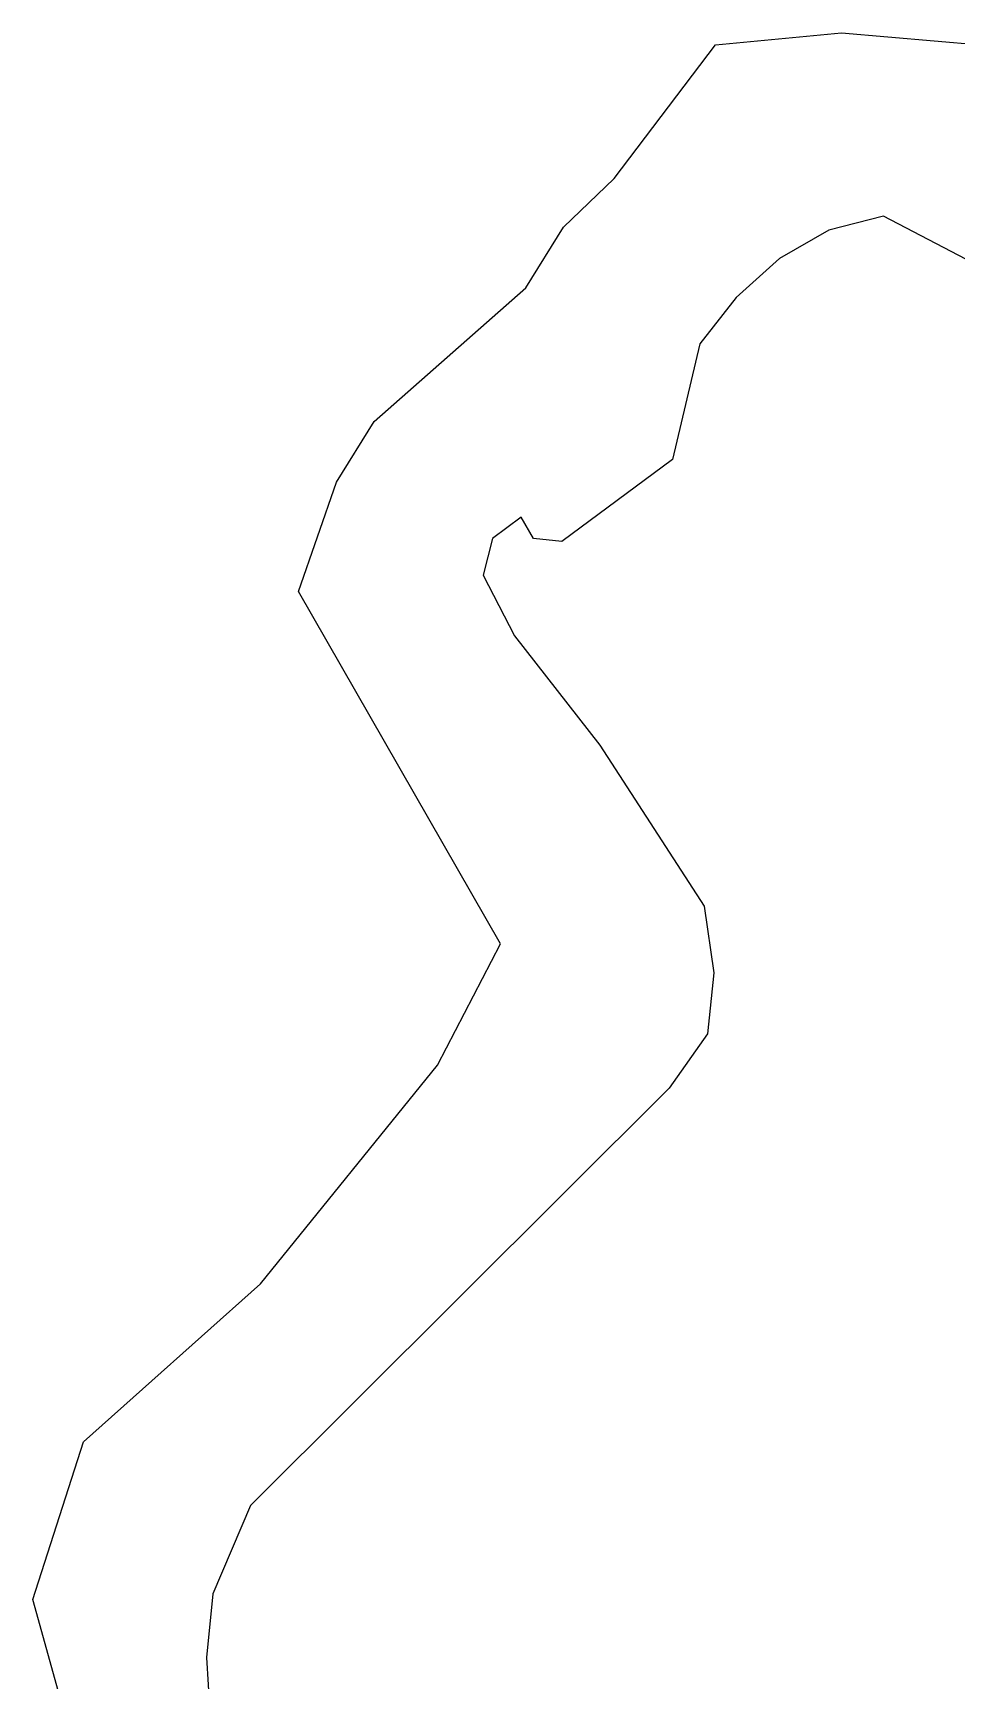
# Model space of a CAD drawing. Header units: inches. Extents: x 653559 to 669309, y 7245317 to 7256454.
# Drawn here: x 663233.1 to 663289, y 7253977.2 to 7254077 of the extents above; entities that cross this region are included whole.
import ezdxf

# ---------------------------------------------------------------- set-up
doc = ezdxf.new("R2010")
doc.units = ezdxf.units.IN
doc.header["$MEASUREMENT"] = 0
doc.layers.add('Cauce', color=5, linetype='Continuous')
doc.layers.add('Perimetral', color=190, linetype='Continuous')

msp = doc.modelspace()

# ---------------------------------------------------------------- linework, layer by layer
at = {"layer": 'Cauce', "color": 160, "transparency": 33554613}
for points in [[(663236.17, 7253971.05, 0), (663233.11, 7253982.09, 0), (663236.18, 7253991.65, 0), (663246.89, 7254001.21, 0), (663257.61, 7254014.45, 0), (663261.44, 7254021.81, 0), (663249.19, 7254043.14, 0), (663251.49, 7254049.76, 0), (663253.78, 7254053.43, 0), (663262.97, 7254061.53, 0), (663265.26, 7254065.2, 0), (663268.33, 7254068.14, 0), (663274.45, 7254076.23, 0), (663282.1, 7254076.96, 0), (663290.52, 7254076.23, 0)], [(663290.56, 7254062.77, 0), (663284.64, 7254065.86, 0), (663281.32, 7254065.02, 0), (663278.33, 7254063.3, 0), (663275.71, 7254060.93, 0), (663273.52, 7254058.14, 0), (663271.86, 7254051.12, 0), (663265.16, 7254046.16, 0), (663263.44, 7254046.34, 0), (663262.68, 7254047.63, 0), (663260.95, 7254046.34, 0), (663260.38, 7254044.13, 0), (663262.29, 7254040.46, 0), (663267.46, 7254033.84, 0), (663273.77, 7254024.09, 0), (663274.35, 7254020.04, 0), (663273.97, 7254016.36, 0), (663271.66, 7254013.06, 0), (663246.3, 7253987.78, 0), (663244.01, 7253982.45, 0), (663243.63, 7253978.59, 0), (663243.82, 7253975.28, 0)]]:
    msp.add_polyline3d(points, dxfattribs=at)
at = {"layer": 'Perimetral', "color": 200}
msp.add_polyline3d([(663290.56, 7254062.77, 0), (663284.64, 7254065.86, 0), (663281.32, 7254065.02, 0), (663278.33, 7254063.3, 0), (663275.71, 7254060.93, 0), (663273.52, 7254058.14, 0), (663271.86, 7254051.12, 0), (663265.16, 7254046.16, 0), (663263.44, 7254046.34, 0), (663262.68, 7254047.63, 0), (663260.95, 7254046.34, 0), (663260.38, 7254044.13, 0), (663262.29, 7254040.46, 0), (663267.46, 7254033.84, 0), (663273.77, 7254024.09, 0), (663274.35, 7254020.04, 0), (663273.97, 7254016.36, 0), (663271.66, 7254013.06, 0), (663246.3, 7253987.78, 0), (663244.01, 7253982.45, 0), (663243.63, 7253978.59, 0), (663243.82, 7253975.28, 0)], dxfattribs=at)

doc.saveas('drawing.dxf')
